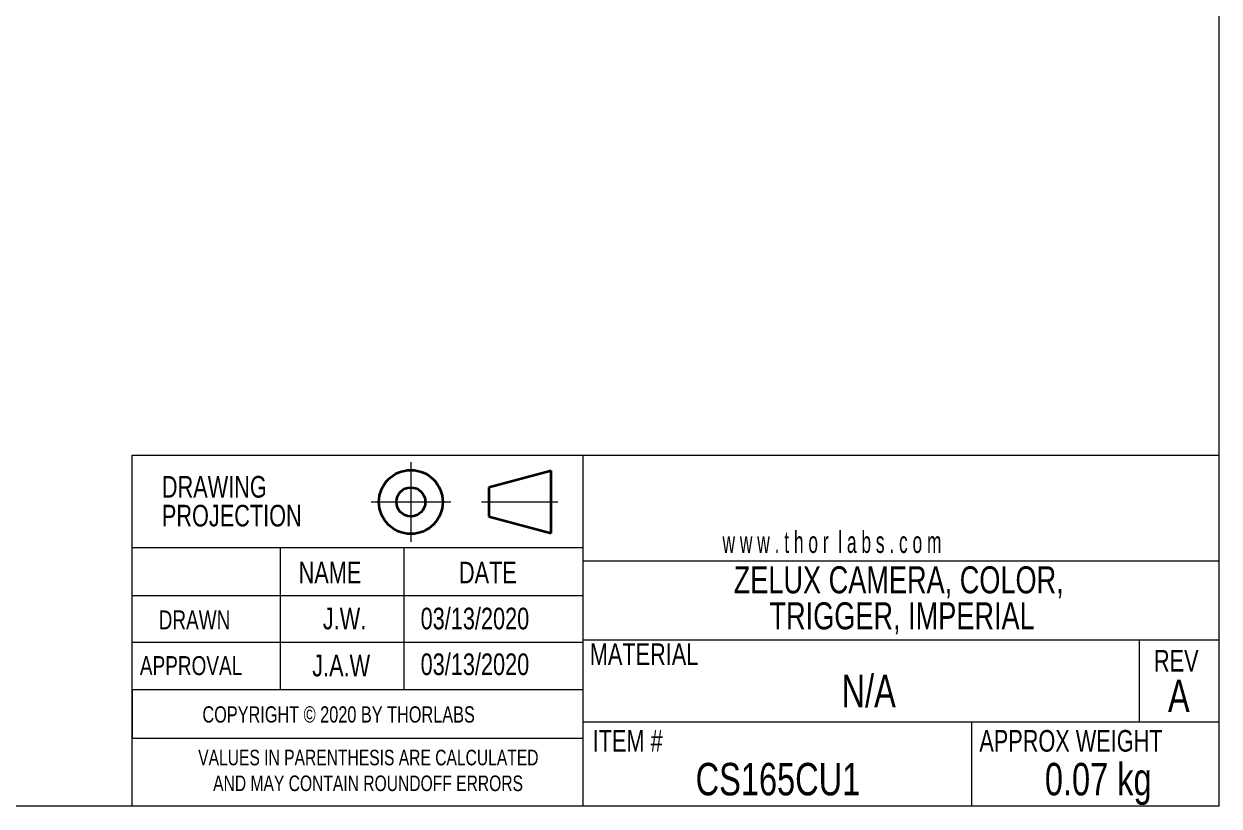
# Model space of a CAD drawing. Header units: inches. Extents: x 0.1 to 10.9, y 0 to 8.5.
# Drawn here: x 6.34 to 10.944, y 0.036 to 3.049 of the extents above; entities that cross this region are included whole.
import ezdxf

# ---------------------------------------------------------------- set-up
doc = ezdxf.new("R2010")
doc.units = ezdxf.units.IN
doc.header["$MEASUREMENT"] = 0
doc.header["$PDSIZE"] = -1
doc.linetypes.add('CENTERX2', pattern=[0.8, 0.5, -0.1, 0.1, -0.1])
doc.styles.add('SLDTEXTSTYLE0', font='TXT', dxfattribs={"width": 0.75})
doc.styles.add('SLDTEXTSTYLE1', font='TXT', dxfattribs={"width": 0.6})

# ---------------------------------------------------------------- blocks, each defined once
blk = doc.blocks.new('Third Angle Projection Block')
at = {"color": 7, "linetype": 'CENTERX2', "lineweight": 18}
for p, q in [((3.9951, 0.9376), (3.9951, 0.5538)), ((3.8033, 0.7457), (4.187, 0.7457)), ((4.3361, 0.7457), (4.7029, 0.7457))]:
    blk.add_line(p, q, dxfattribs=at)
at = {"color": 7, "linetype": 'Continuous', "lineweight": 35}
for p, q in [((4.6701, 0.8957), (4.3701, 0.8153)), ((4.6701, 0.5957), (4.6701, 0.8957)), ((4.3701, 0.8153), (4.3701, 0.6761)), ((4.3701, 0.6761), (4.6701, 0.5957))]:
    blk.add_line(p, q, dxfattribs=at)
for radius in [0.1536, 0.0696]:
    blk.add_circle((3.9951, 0.7457), radius, dxfattribs=at)
at = {"color": 7, "linetype": 'Continuous', "lineweight": 0}
blk.add_point((3.9951, 0.7457), dxfattribs=at)
blk = doc.blocks.new('SW_NOTE_0')
at = {"color": 0, "linetype": 'Continuous', "lineweight": 0, "char_height": 0.06, "attachment_point": 2, "style": 'SLDTEXTSTYLE0'}
for s, insert in [('VALUES IN PARENTHESIS ARE CALCULATED', (0.7837, 0.0773)), ('AND MAY CONTAIN ROUNDOFF ERRORS', (0.7826, -0.022))]:
    blk.add_mtext(s, dxfattribs=dict(at, insert=insert))
blk = doc.blocks.new('SW_NOTE_1')
at = {"color": 0, "linetype": 'Continuous', "lineweight": 0, "char_height": 0.08333, "attachment_point": 1, "style": 'SLDTEXTSTYLE0'}
for s, insert in [('DRAWING', (0, 0.1074)), ('PROJECTION', (0, -0.0037))]:
    blk.add_mtext(s, dxfattribs=dict(at, insert=insert))
blk = doc.blocks.new('SW_NOTE_3')
at = {"color": 0, "linetype": 'Continuous', "lineweight": 0, "char_height": 0.104167, "attachment_point": 2, "style": 'SLDTEXTSTYLE0'}
for s, insert in [('ZELUX CAMERA, COLOR,', (0.7992, 0.1343)), ('TRIGGER, IMPERIAL', (0.8123, -0.0046))]:
    blk.add_mtext(s, dxfattribs=dict(at, insert=insert))

msp = doc.modelspace()

# ---------------------------------------------------------------- linework, layer by layer
at = {"color": 7, "linetype": 'Continuous', "lineweight": 18}
for p, q in [((10.9445, 0.0356), (10.9445, 8.4506)), ((10.9445, 1.3874), (10.9445, 1.9698)), ((6.7572, 0.2977), (6.7572, 1.3874)), ((6.7572, 1.3874), (8.4938, 1.3874)), ((8.4938, 1.3874), (8.4938, 0.0356)), ((8.4938, 1.3874), (10.9445, 1.3874)), ((6.7572, 0.4841), (6.7572, 1.0302)), ((6.7572, 0.0356), (6.7572, 1.0302)), ((8.4938, 1.0302), (6.7572, 1.0302)), ((7.3281, 1.0302), (7.3281, 0.4841)), ((7.8037, 1.0302), (7.8037, 0.4841)), ((8.4938, 0.98), (10.9445, 0.98)), ((8.4938, 0.846), (6.7572, 0.846)), ((8.4938, 0.6662), (6.7572, 0.6662)), ((8.4938, 0.6756), (10.9445, 0.6756)), ((10.6365, 0.6756), (10.6365, 0.3599)), ((8.4938, 0.4841), (6.7572, 0.4841)), ((6.7572, 0.4841), (6.7572, 0.2977)), ((8.4938, 0.3599), (10.9445, 0.3599)), ((9.9901, 0.3599), (9.9901, 0.0356)), ((6.7572, 0.2977), (8.4938, 0.2977)), ((10.9445, 0.0356), (0.0622, 0.0356))]:
    msp.add_line(p, q, dxfattribs=at)

# ---------------------------------------------------------------- block references
at = {"color": 7, "linetype": 'Continuous', "xscale": 0.8, "yscale": 0.8, "zscale": 0.8}
msp.add_blockref('Third Angle Projection Block', (4.6349, 0.6109), dxfattribs=at)
at = {"color": 7, "linetype": 'Continuous', "lineweight": 0}
for name, p in [('SW_NOTE_1', (6.872, 1.2001)), ('SW_NOTE_3', (8.9111, 0.8252)), ('SW_NOTE_0', (6.8836, 0.1754))]:
    msp.add_blockref(name, p, dxfattribs=at)

# ---------------------------------------------------------------- texts
for s, insert, char_height, attachment_point, style in [('w w w . t h o r  l a b s . c o m', (9.0316, 1.0943), 0.083333, 1, 'SLDTEXTSTYLE1'), ('NAME', (7.3987, 0.9772), 0.08333, 1, 'SLDTEXTSTYLE0'), ('DATE', (8.0163, 0.9772), 0.08333, 1, 'SLDTEXTSTYLE0'), ('DRAWN', (6.8595, 0.7895), 0.07292, 1, 'SLDTEXTSTYLE0'), ('J.W.', (7.492, 0.7999), 0.08333, 1, 'SLDTEXTSTYLE0'), ('03/13/2020', (7.8687, 0.7999), 0.08333, 1, 'SLDTEXTSTYLE0'), ('MATERIAL', (8.5205, 0.6624), 0.08333, 1, 'SLDTEXTSTYLE0'), ('APPROVAL', (6.7872, 0.6133), 0.07292, 1, 'SLDTEXTSTYLE0'), ('J.A.W', (7.4512, 0.6185), 0.08333, 1, 'SLDTEXTSTYLE0'), ('03/13/2020', (7.8687, 0.6237), 0.08333, 1, 'SLDTEXTSTYLE0'), ('REV', (10.6936, 0.6373), 0.08333, 1, 'SLDTEXTSTYLE0'), ('N/A', (9.5946, 0.5415), 0.125, 2, 'SLDTEXTSTYLE0'), ('A', (10.7893, 0.5227), 0.125, 2, 'SLDTEXTSTYLE0'), ('COPYRIGHT © 2020 BY THORLABS', (7.0281, 0.42), 0.0625, 1, 'SLDTEXTSTYLE0'), ('ITEM #', (8.5315, 0.3287), 0.08333, 1, 'SLDTEXTSTYLE0'), ('APPROX WEIGHT', (10.0209, 0.3287), 0.083333, 1, 'SLDTEXTSTYLE0'), ('CS165CU1', (9.2451, 0.202), 0.125, 2, 'SLDTEXTSTYLE0'), ('0.07 kg', (10.479, 0.202), 0.125, 2, 'SLDTEXTSTYLE0')]:
    msp.add_mtext(s, dxfattribs=dict(at, insert=insert, char_height=char_height, attachment_point=attachment_point, style=style))

doc.saveas('drawing.dxf')
